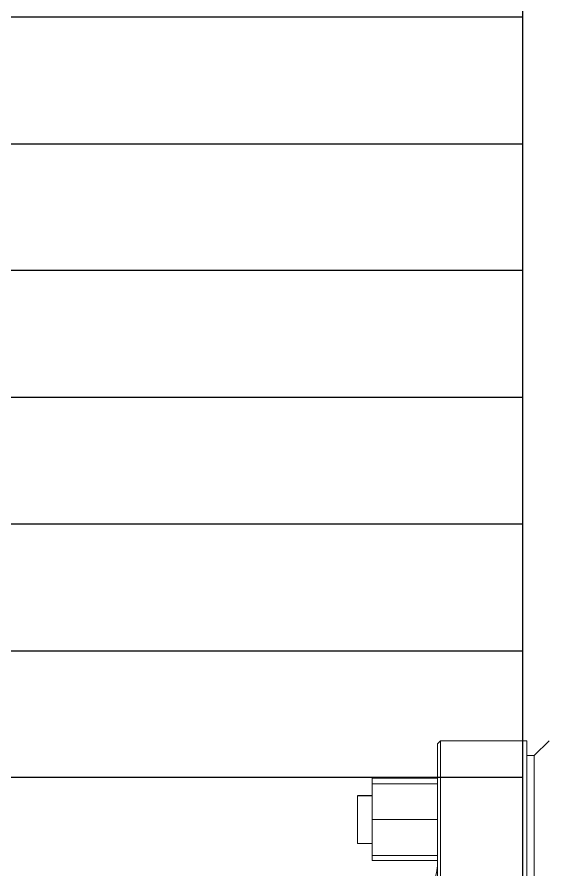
# Model space of a CAD drawing. Extents: x -181672 to 290600, y -29000 to 395522.
# Drawn here: x -5489.4 to -5312.3, y 33400.3 to 33686.9 of the extents above; entities that cross this region are included whole.
import ezdxf

# ---------------------------------------------------------------- set-up
doc = ezdxf.new("R2010")
doc.units = 0
doc.header["$LTSCALE"] = 10
doc.layers.add('XFM7P20PCW$0$G-IMPT', color=252, linetype='Continuous', lineweight=9)

# ---------------------------------------------------------------- blocks, each defined once
blk = doc.blocks.new('XFM7P20PCW$0$A$C5a31e6e3')
for p, q in [((1219.2, 515.7), (1219.2, 1002.3)), ((1261.8, 1002.3), (1261.8, 515.7)), ((1304.4, 515.7), (1304.4, 1002.3)), ((1347, 1002.3), (1347, 515.7)), ((1389.6, 515.7), (1389.6, 1002.3)), ((1432.2, 1002.3), (1432.2, 515.7)), ((1474.8, 515.7), (1474.8, 1002.3)), ((1560, 515.7), (921, 515.7))]:
    blk.add_line(p, q)
blk = doc.blocks.new('XFM7P20PCW$0$HTS 150A-3D_dwg-5203735-前')
at = {"layer": 'XFM7P20PCW$0$G-IMPT'}
for p, q in [((-124.26, 235), (-124.26, 230)), ((-124.15, 235), (-124.15, 230)), ((-108.15, 235), (-124.15, 235)), ((-108.15, 230), (-108.15, 235)), ((-130.11, 230), (-128.15, 230)), ((-130.11, 208), (-130.11, 230)), ((-128.15, 230), (-116.15, 230)), ((-128.15, 208), (-128.15, 230)), ((-116.15, 230), (-104.15, 230)), ((-116.15, 208), (-116.15, 230)), ((-104.15, 230), (-102.4, 230)), ((-104.15, 208), (-104.15, 230)), ((-102.4, 230), (-102.4, 208)), ((-141.68, 208), (-142.68, 207)), ((-142.68, 207), (-142.68, 178)), ((-142.68, 207), (142.68, 207)), ((141.68, 208), (-141.68, 208)), ((-141.53, 208), (-141.68, 208)), ((-142.68, 178), (142.68, 178)), ((-137.68, 178), (-137.68, 175.52)), ((-137.68, 175.52), (-142.68, 170.52)), ((-137.68, 175.52), (137.68, 175.52))]:
    blk.add_line(p, q, dxfattribs=at)
at = {"layer": 'XFM7P20PCW$0$G-IMPT', "flags": 128}
blk.add_lwpolyline([(-101.39, 208.02), (-100.59, 208.06), (-99.8, 208.14), (-99.01, 208.25), (-98.22, 208.4), (-97.44, 208.57), (-96.67, 208.78), (-95.9, 209.01)], dxfattribs=at)
blk = doc.blocks.new('XFM7P20PCW')
at = {"rotation": 90}
blk.add_blockref('XFM7P20PCW$0$A$C5a31e6e3', (-4803.81063, 32212.11275), dxfattribs=at)
at = {"layer": 'XFM7P20PCW$0$G-IMPT', "xscale": -1, "rotation": 89.99700988242614}
blk.add_blockref('XFM7P20PCW$0$HTS 150A-3D_dwg-5203735-前', (-5140.01714, 33301.00507), dxfattribs=at)

msp = doc.modelspace()

# ---------------------------------------------------------------- block references
msp.add_blockref('XFM7P20PCW', (0, 0))

doc.saveas('drawing.dxf')
